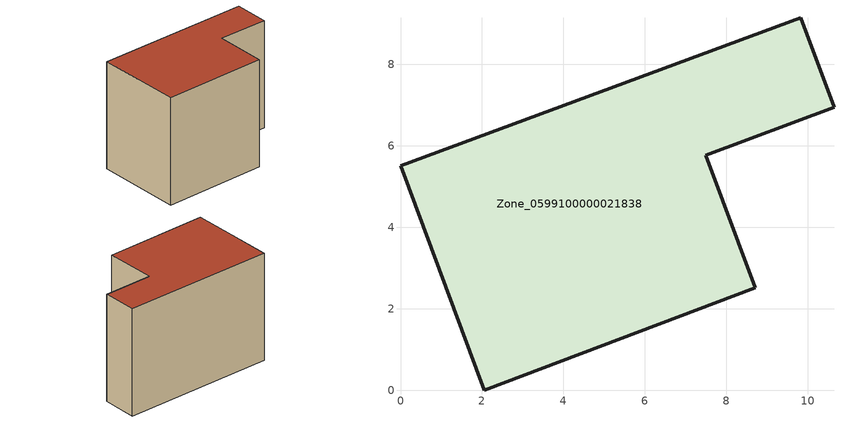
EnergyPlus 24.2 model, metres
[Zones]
Zone_0599100000021838
 floor ground (C_G): 0,5.51 9.82,9.15 10.64,6.95 7.49,5.77 8.71,2.52 2.06,0 z0
 wall outside (C_F): 2.06,0 8.71,2.52 7.49,5.77 10.64,6.95 9.82,9.15 0,5.51 2.06,0 z0:7.43
 roof outside (C_R): 9.82,9.15 0,5.51 2.06,0 8.71,2.52 7.49,5.77 10.64,6.95 z7.43
[BUILDING]
Pand.0599100000021838: North Axis=0; Terrain=City; Loads Convergence Tolerance Value=0.04; Temperature Convergence Tolerance Value=0.4; Solar Distribution=FullExterior; Maximum Number of Warmup Days=25; Minimum Number of Warmup Days=1
[Site:Location]
Rotterdam.The.Hague.AP_ZH_NLD Design_Conditions: Latitude=51.96; Longitude=4.45; Time Zone=1; Elevation=-4.5
[SITE:GROUNDTEMPERATURE:BUILDINGSURFACE]
18, 18, 18, 18, 18, 18, 18, 18, 18, 18, 18, 18
[MATERIAL] Thermal Absorptance=0.9; Solar Absorptance=0.7; Visible Absorptance=0.7
Name | Roughness | Thickness | Conductivity | Density | Specific Heat
G.TI.1946 | MediumSmooth | 0.15 | 1 | 540 | 1210
F.TI.1946 | Rough | 0.3 | 0.857143 | 1920 | 840
R.TI.1946 | MediumRough | 0.2 | 0.1 | 1500 | 1000
[CONSTRUCTION]
C_G: G.TI.1946
C_F: F.TI.1946
C_R: R.TI.1946
[ZONE]
Zone_0599100000021838: Type=1; Multiplier=1; Ceiling Height=Autocalculate; Volume=Autocalculate; Floor Area=autocalculate; Part of Total Floor Area=Yes
[ZONEINFILTRATION:DESIGNFLOWRATE]
Infil_Zone_0599100000021838: Zone or ZoneList or Space or SpaceList=Zone_0599100000021838; Schedule=AlwaysOn; Design Flow Rate Calculation Method=Flow/Area; Flow Rate per Floor Area=0.003; Constant Term Coefficient=1; Temperature Term Coefficient=0; Velocity Term Coefficient=0; Velocity Squared Term Coefficient=0
[HVACTEMPLATE:ZONE:IDEALLOADSAIRSYSTEM]
Zone_0599100000021838: Maximum Heating Supply Air Temperature=50; Minimum Cooling Supply Air Temperature=13; Maximum Heating Supply Air Humidity Ratio=0.0156; Minimum Cooling Supply Air Humidity Ratio=0.0077; Heating Limit=NoLimit; Cooling Limit=NoLimit; Dehumidification Control Type=ConstantSensibleHeatRatio; Cooling Sensible Heat Ratio=0.7; Dehumidification Setpoint=60; Humidification Control Type=None; Humidification Setpoint=30; Outdoor Air Method=None; Outdoor Air Flow Rate per Person=0.00944; Outdoor Air Flow Rate per Zone Floor Area=0; Outdoor Air Flow Rate per Zone=0; Demand Controlled Ventilation Type=None; Outdoor Air Economizer Type=NoEconomizer; Heat Recovery Type=None; Sensible Heat Recovery Effectiveness=0.7; Latent Heat Recovery Effectiveness=0.65
[ZONECONTROL:THERMOSTAT]
ThermostatControl_Zone_0599100000021838: Zone or ZoneList=Zone_0599100000021838; Control Type Schedule=DualSetpointControlType; Control 1=Thermostat_Zone_0599100000021838; Temperature Difference Between Cutout And Setpoint=0
[THERMOSTATSETPOINT:DUALSETPOINT]
Thermostat_Zone_0599100000021838: Heating Setpoint Temperature Schedule=HeatingSetpoint_Zone_0599100000021838; Cooling Setpoint Temperature Schedule=CoolingSetpoint_Zone_0599100000021838
[SCHEDULE:COMPACT]
HeatingSetpoint_Zone_0599100000021838: Through: 12/31, For: AllDays, Until: 24:00, 21
CoolingSetpoint_Zone_0599100000021838: Through: 12/31, For: AllDays, Until: 24:00, 24
DualSetpointControlType: Through: 12/31, For: AllDays, Until: 24:00, 4
AlwaysOn: Through: 12/31, For: AllDays, Until: 24:00, 1
